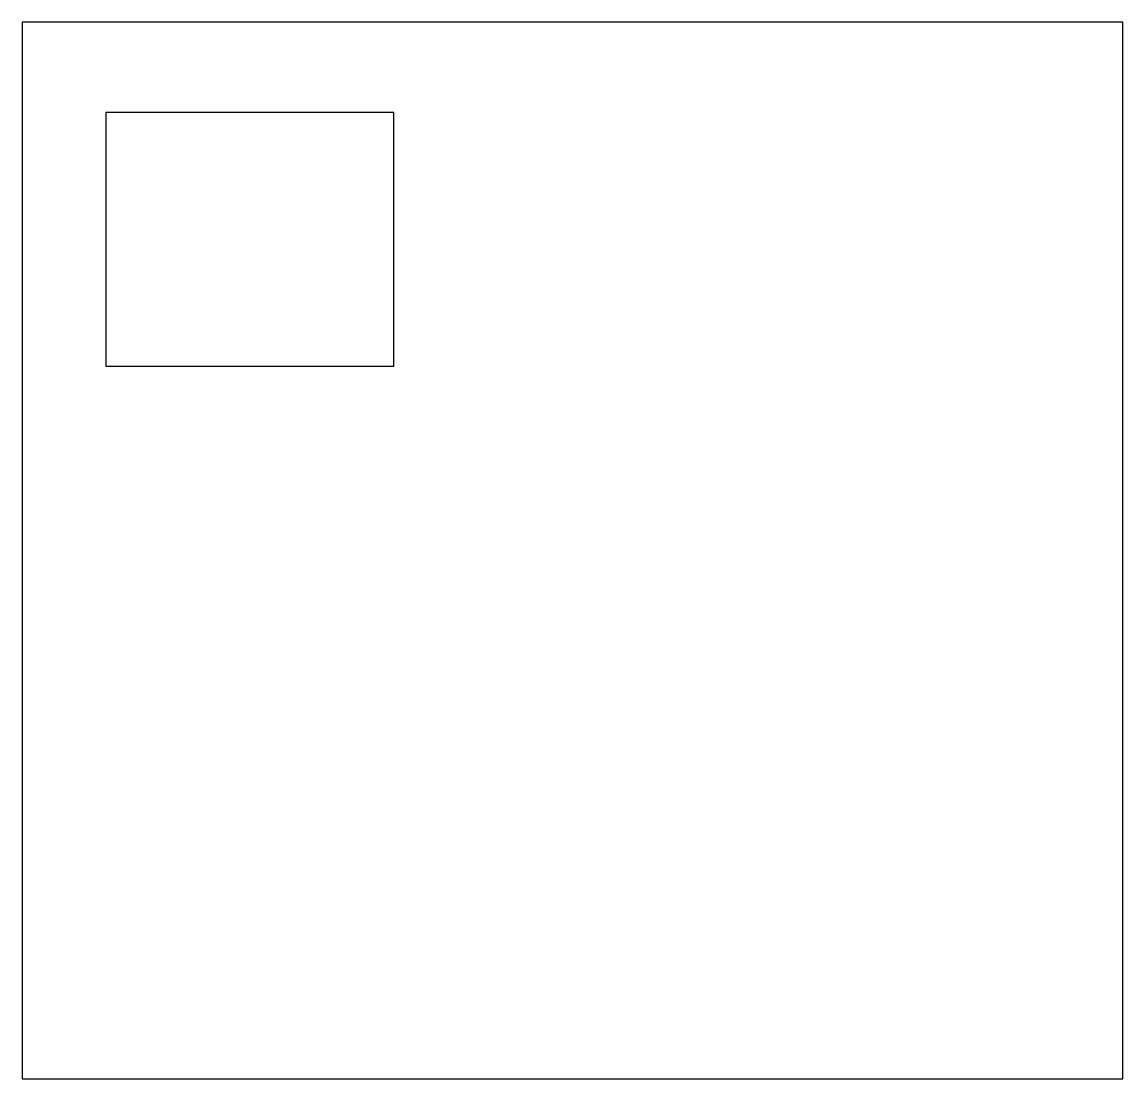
# Model space of a CAD drawing. Header units: millimetres. Extents: x 0 to 1162, y 0 to 1116.
import ezdxf

# ---------------------------------------------------------------- set-up
doc = ezdxf.new("R2010")
doc.units = ezdxf.units.MM
doc.layers.add('CUT', color=7, linetype='CONTINUOUS')

msp = doc.modelspace()

# ---------------------------------------------------------------- linework, layer by layer
at = {"layer": 'CUT'}
for points in [[(0, 0), (1161.87, 0), (1161.87, 1115.61), (0, 1115.61)], [(88.37, 752.24), (392.37, 752.24), (392.37, 1020.24), (88.37, 1020.24)]]:
    msp.add_lwpolyline(points, close=True, dxfattribs=at)

doc.saveas('drawing.dxf')
